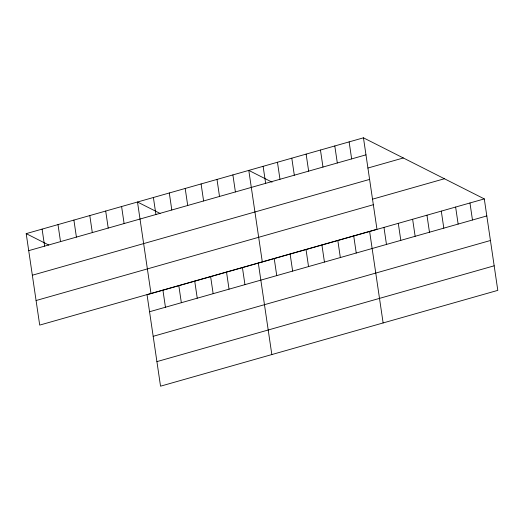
<?xml version="1.0" encoding="UTF-8"?>
<svg xmlns="http://www.w3.org/2000/svg" width="524" height="524" viewBox="0 0 524 524"><rect width="100%" height="100%" fill="white"/><g stroke="black" fill="none" stroke-linecap="round" stroke-linejoin="round"><path stroke-width="0.79" d="M363.459 137.819L376.966 229.276L39.706 325.096L26.2 233.632L363.459 137.819L484.294 198.904L497.8 290.368L160.541 386.181L147.034 294.724L484.294 198.904M28.715 250.655L365.975 154.842M367.881 168.047L403.336 157.973M32.344 275.218L369.603 179.404M372.754 199.107L444.418 178.749M36.077 300.527L373.343 204.714M149.543 311.747L486.809 215.934M153.172 336.31L490.438 240.496M156.912 361.619L494.171 265.806M272.054 182.156L248.795 170.392L262.301 261.856M160.095 213.438L137.498 202.015L151.004 293.473M26.2 233.632L48.797 245.055M469.963 202.978L472.471 220.001M455.625 207.052L458.14 224.076M441.293 211.12L443.808 228.15M426.962 215.194L429.47 232.217M412.624 219.268L415.139 236.291M398.292 223.342L400.808 240.365M383.961 227.409L386.47 244.439M369.623 231.484L383.129 322.948M349.128 141.886L351.643 158.916M353.726 236.003L356.241 253.027M334.797 145.96L337.312 162.984M337.823 240.516L340.338 257.539M320.459 150.034L322.974 167.058M321.926 245.036L324.441 262.059M306.127 154.102L308.643 171.132M306.029 249.548L308.538 266.578M291.796 158.176L294.311 175.199M277.458 162.25L279.973 179.274M290.126 254.068L292.641 271.091M263.127 166.318L265.642 183.348M274.229 258.587L276.744 275.611M258.325 263.1L271.832 354.565M232.892 174.911L235.407 191.935M242.429 267.62L244.944 284.643M216.995 179.424L219.51 196.454M226.532 272.139L229.04 289.163M201.092 183.944L203.607 200.967M210.628 276.652L213.144 293.676M185.195 188.463L187.71 205.487M194.732 281.172L197.247 298.195M169.298 192.976L171.807 210.006M178.828 285.685L181.343 302.715M153.394 197.496L155.91 214.519M162.931 290.204L165.446 307.228M121.594 206.528L124.109 223.552M105.697 211.048L108.213 228.071M89.8 215.561L92.309 232.591M73.897 220.08L76.412 237.103M58 224.6L60.515 241.623M42.097 229.112L44.612 246.142"/></g></svg>
